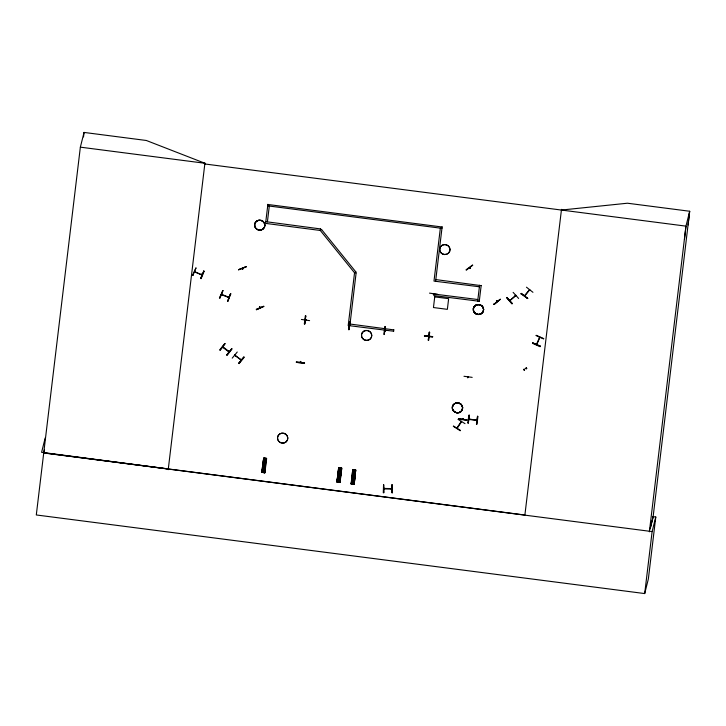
<?xml version="1.0" encoding="UTF-8"?>
<svg xmlns="http://www.w3.org/2000/svg" width="726" height="726" viewBox="0 0 726 726"><rect width="100%" height="100%" fill="white"/><g stroke="black" fill="none" stroke-linecap="round" stroke-linejoin="round"><path stroke-width="1.09" d="M301.408 319.449L309.594 320.647M429.52 293.123L437.705 294.329M463.978 376.286L472.181 377.366M457.416 427.224L457.18 428.267L461.609 421.661L461.309 422.051M561.407 210.05L627.427 203.216L689.7 211.257L685.961 226.14L204.823 163.976L204.904 163.259L146.334 140.481L84.053 132.431L80.359 147.16L36.3 514.961L644.697 593.569L648.354 578.985L655.778 517.003L652.42 516.576M684.455 239.444L685.961 226.14L649.362 531.831M688.085 224.987L689.591 211.683M83.517 136.933L84.053 132.431M168.214 469.668L204.904 163.259M204.904 163.985L204.995 163.268L80.359 147.16M356.157 272.795L354.524 272.776L320.302 230.46L265.58 223.39L267.894 204.296M264.936 472.771L261.787 472.354L263.71 458.024L266.651 458.469L264.89 472.771M262.159 472.408L263.71 458.024L261.768 472.354M262.313 472.426L264.246 458.088L262.694 472.481M262.367 472.435L264.436 458.179M262.549 472.426L264.246 458.088M264.672 458.106L265.507 458.215M263.983 472.653L265.916 458.324L264.4 472.708M264.037 472.662L266.097 458.405M265.916 458.324L264.337 472.699M261.995 472.327L264.736 472.68L266.242 458.315M321.6 229.334L320.302 230.46L320.529 228.735M393.619 331.219L348.199 325.538L354.569 272.586M356.112 272.976L349.841 325.566M338.643 467.771L336.909 482.064L338.833 467.725L341.764 468.179L340.058 482.481M338.67 467.771L336.964 482.073L339.868 482.327L337.118 482.028L339.051 467.716M337.427 482.128L339.178 467.843M337.617 482.118L339.55 467.889M339.795 467.816L340.63 467.925M339.16 482.363L341.029 468.025L339.478 482.409M339.287 482.354L340.821 468.061M339.459 482.409L341.029 468.052M339.695 482.436L341.365 468.016M339.877 482.427L341.755 468.179M351.094 483.897L352.736 469.586L355.704 469.922L354.179 484.306L355.695 469.949L354.152 484.306L351.03 483.888M351.275 483.888L352.782 469.595M353.989 484.224L351.257 483.852L353.19 469.54M351.575 483.961L353.498 469.622L351.947 484.006M351.629 483.97L353.689 469.713M351.811 483.952L353.281 469.658M353.925 469.64L354.769 469.749M354.941 469.885L353.272 484.197L355.359 469.94M355.005 469.894L353.644 484.242M353.48 484.188L355.168 469.849M353.825 484.26L355.504 469.84M393.574 331.401L393.801 329.686M479.405 286.779L433.985 281.098L440.355 228.145M479.287 301.272L433.876 295.591L434.103 293.876M442.134 226.811L435.627 281.116M479.242 301.453L481.184 285.445M561.497 209.333L524.889 515.024L43.751 452.852M689.7 211.257L653.101 516.948L650.16 528.646M644.697 593.569L652.12 531.586L655.778 517.003M296.344 361.793L304.539 362.955L296.262 362.356L304.475 363.417L304.548 362.909M305.356 315.982L304.321 323.896L304.802 323.841M304.72 323.923L305.746 315.928L304.775 323.959M300.255 362.347L300.382 361.575L300.718 362.129M305.219 320.838L305.691 319.894M305.238 320.946L305.637 320.112M305.991 320.284L306.091 319.676M306.172 319.767L306.073 320.329L305.292 319.867M349.088 325.838C348.317 324.486 348.707 326.764 349.206 325.321M348.716 329.64L349.805 321.627L349.17 329.704L348.743 329.513M348.798 329.631L349.832 321.727M385.334 326.482L384.853 326.546L383.845 334.45L384.308 334.514L385.252 326.564M385.769 330.394L384.862 330.784L385.052 330.149M424.447 335.521L432.651 336.637L424.374 336.038L432.578 337.1L432.66 336.583M428.821 335.893L428.549 336.437L427.895 335.829M428.086 335.702L428.041 336.102M433.803 293.576L433.286 294.457L433.74 294.52M428.903 335.258L428.413 335.748M428.794 335.403L428.376 335.748M429.248 332.281L429.701 332.345L428.703 340.258L428.249 340.195L429.275 332.163M428.331 340.185L429.365 332.281M458.905 418.684L458.832 419.201L467.036 420.254L458.914 418.639M468.261 376.74L467.771 377.765L468.27 377.13M467.789 377.683L467.971 376.703M462.889 418.457C462.589 419.81 463.397 417.976 463.288 418.966M469.277 415.254L468.824 415.19L467.825 423.095L468.279 423.158L469.305 415.127L468.306 423.04M468.932 418.866L468.842 419.428L469.55 419.084M469.749 419.038L469.577 419.528L468.824 419.029L477 420.182M476.265 420.036L476.964 420.454M477.481 416.361L477.935 416.425L476.937 424.329L476.483 424.265L477.508 416.243M228.409 351.302L228.581 351.085M235.242 355.776L234.734 355.078M240.515 359.588L241.159 360.314L241.35 359.697M467.108 419.791L458.877 418.857M539.672 337.291L536.405 344.469L537.013 344.042L536.641 343.643M470.194 268.311L469.677 267.667M469.858 267.758L469.976 268.556L469.731 267.458M496.475 300.963L497.219 301.444M45.221 437.86L41.591 452.316L168.305 468.951M44.531 449.757L43.723 452.979L652.12 531.586M193.016 275.317L192.562 275.272L195.929 268.012M194.613 271.415L194.659 271.769M194.804 271.397L194.541 271.914L202.1 274.982L202.218 274.455M195.131 272.196L195.339 271.615M201.429 274.201L201.429 274.718L201.637 274.129M203.743 271.016L204.142 271.315L201.102 278.684L200.703 278.394M200.757 278.421L203.788 271.152M194.677 271.642L201.946 274.963L202.173 274.346M219.86 298.105L222.873 290.6L219.86 298.105L219.434 297.932L222.855 290.681M221.376 294.339L221.484 294.075M222.174 294.892L222.21 294.275M228.3 297.379L228.391 296.843M228.354 297.17L229.107 297.361M228.499 296.798L228.236 297.315M227.574 301.054L227.964 301.344L230.605 293.685L227.646 301.208L230.578 293.803L231.004 293.976M228.881 297.379L229.162 297.152M228.826 297.596L229.035 297.007M238.6 269.727L246.232 266.66L238.627 269.655M220.096 350.177L225.006 343.707L220.096 350.177L219.733 349.905L224.688 343.589M222.528 346.91L222.701 346.692M242.348 268.157L242.929 268.901M228.59 351.221L229.28 351.783L222.891 346.729M242.638 268.13L242.647 269.192M223.209 347.663L223.345 347.064M226.766 354.932L227.102 355.323L232.021 348.979M229.089 351.738L229.244 351.402M267.703 205.839L441.943 228.345M269.301 206.048L267.404 221.875M265.816 221.666L320.484 228.917M232.22 358.145L237.257 352.001M234.761 355.459L234.906 354.86M235.097 354.896L234.788 355.422M235.405 355.849L235.551 355.25M238.79 363.181L239.126 363.581L244.181 357.337L243.854 356.956L238.763 363.299L243.9 357.001M240.56 359.915L240.696 359.37M240.587 359.878L240.896 359.352M241.195 360.032L234.743 355.341M256.233 309.231L263.828 306.245L256.378 309.766L263.847 306.454M259.817 307.561L259.545 306.935L259.89 307.624M259.808 306.835L260.162 307.706M259.509 307.089L259.972 306.898M262.612 467.163L265.362 467.462M262.186 470.82L264.926 471.174M262.286 469.903L265.026 470.257M305.8 315.928L305.319 315.991M305.474 319.994L305.428 319.667M300.791 361.575L300.428 361.421M300.709 361.457L300.628 362.328M354.524 272.776L355.822 271.651M348.462 325.221L348.507 325.547M348.562 325.148L349.152 325.538M349.75 321.609L350.168 321.79M349.197 325.82L349.288 325.339M350.032 324.032L393.755 329.867M337.744 476.819L340.476 477.218M337.427 479.559L340.158 479.913M337.309 480.53L340.031 480.93M384.962 330.221L384.952 330.766M385.624 330.23L384.907 330.439M385.515 330.884L385.697 330.321M351.883 478.643L354.624 478.997M351.547 481.438L354.297 481.737M351.438 482.354L354.17 482.754M383.618 484.741L383.755 492.763L383.292 492.754L383.555 484.759M435.818 279.583L481.138 285.627M383.764 488.417L391.795 488.607M383.936 488.335L383.936 488.734M383.882 488.589L384.508 488.335M384.589 488.426L384.662 488.761M383.782 492.636L383.637 484.659M427.823 336.256L427.995 335.775M427.85 335.975L428.658 335.784M428.549 336.437L428.83 335.802M391.278 488.789L391.886 488.689M391.922 484.832L392.385 484.841L392.476 492.827L392.013 492.818L391.922 484.832L392.049 492.7M391.051 488.961L391.278 488.389M392.022 488.752L392.022 488.471M466.31 270.154L472.753 265.244M479.587 285.236L477.69 301.063M477.871 299.529L434.057 294.057M457.988 419.329L465.012 423.648M461.273 422.033L460.919 421.806M461.4 421.252L456.944 427.95M493.825 304.022L494.079 304.475L500.305 299.33M496.702 300.8L496.847 301.499M496.829 300.818L496.357 301.154L496.938 301.544M469.032 418.793L468.923 419.446L476.873 420.445L477.055 419.964M469.604 418.875L469.577 419.528M476.12 419.9L476.274 420.182M476.32 419.782L476.138 420.345L476.891 419.864M506.92 297.569L512.093 303.922L506.621 297.832L506.984 297.442L512.465 303.513M477.599 416.361L476.483 424.265M515.968 295.509L509.852 300.646L510.324 299.765M513.128 292.369L518.618 298.44M515.188 295.736L516.023 295.3M521.295 293.386L527.766 298.459M526.459 287.187L532.948 292.315M524.807 295.818L524.88 295.273M524.844 295.845L529.744 289.819M528.945 290.473L529.744 289.964M524.462 295.8L529.572 289.574M532.53 343.344L532.748 342.817L540.316 346.148M536.069 335.521L543.629 338.924M536.777 344.551L539.953 337.263M539.736 337.862L539.4 337.808M539.581 337.191L539.282 338.053M650.106 528.982L652.955 517.629M524.172 369.225L523.555 369.579L524.108 370.206M305.247 320.23L306.082 320.257M532.53 343.344L540.099 346.674L540.298 346.193M196.002 267.939L192.889 275.381M195.23 272.186L194.604 271.597M200.675 278.512L203.797 271.052M229.035 297.333L221.512 294.32L222.002 294.865M453.496 426.017L460.484 430.409M543.765 338.625L536.196 335.294M242.321 268.448L242.62 269.119M460.248 430.754L453.305 426.298M523.682 369.507L524.599 369.924L524.127 369.162M524.553 369.852L524.29 369.262M525.742 368.236L526.105 368.817L526.695 368.481M231.73 348.652L226.73 355.05L231.721 348.752M391.858 488.997L383.882 488.952M385.588 330.838L384.871 330.711M515.714 295.355L509.852 300.646M201.392 274.355L202.245 274.7M472.562 265.008L466.038 269.8M493.871 304.212L500.332 299.212L494.079 304.493M222.646 346.901L223.381 347.445M246.223 266.823L238.618 269.818M228.999 351.956L222.583 347.255M234.925 355.123L241.313 360.032M526.359 367.819C524.363 368.735 527.738 369.207 526.468 367.9M267.849 204.478L442.089 226.993M263.538 459.485L266.27 459.839M338.661 469.196L341.392 469.55M352.791 471.02L355.531 471.374M221.466 294.647L228.926 297.587M532.721 342.881L540.289 346.266M515.278 296.09L515.151 295.781M321.554 229.516L355.776 271.833M434.738 296.88L433.458 307.543L447.361 309.34L448.641 298.676L434.738 296.88M262.803 465.656L265.535 466.01L262.803 465.656M262.476 468.397L265.217 468.751L262.476 468.397M337.926 475.367L340.657 475.721L337.926 475.367M337.599 478.107L340.331 478.461L337.599 478.107M352.056 477.191L354.796 477.545L352.056 477.191M351.729 479.931L354.469 480.285L351.729 479.931M263.511 466.337C263.992 468.678 265.507 464.976 263.511 466.337M338.634 476.038C339.115 478.389 340.63 474.686 338.634 476.038M352.772 477.871C353.244 480.213 354.76 476.51 352.772 477.871M521.005 293.812L527.738 298.586L521.259 293.44L520.978 293.849M440.8 252.603A5.164 4.973 14.1 0 0 449.63 251.495A5.173 4.982 14.1 0 0 444.094 244.58A5.173 4.982 14.1 0 0 440.809 252.557A5.173 4.982 14.1 0 0 449.657 251.441A5.164 4.973 14.1 0 0 444.085 244.635A5.164 4.973 14.1 0 0 440.8 252.603M474.405 312.588A5.164 4.973 14.1 0 0 483.235 311.481A5.173 4.982 14.1 0 0 477.69 304.611A5.173 4.982 14.1 0 0 474.414 312.534A5.173 4.982 14.1 0 0 483.262 311.427A5.146 4.946 14.1 0 0 477.717 304.557A5.173 4.982 14.1 0 0 474.396 312.588A5.173 4.982 14.1 0 0 483.244 311.481A5.164 4.973 14.1 0 0 477.69 304.621A5.146 4.946 14.1 0 0 474.45 312.489A5.146 4.946 14.1 0 0 483.244 311.381A5.173 4.982 14.1 0 0 477.699 304.557A5.164 4.973 14.1 0 0 474.405 312.588M362.555 338.47A5.164 4.973 14.1 0 0 371.385 337.363A5.173 4.982 14.1 0 0 365.85 330.448A5.173 4.982 14.1 0 0 362.564 338.425A5.173 4.982 14.1 0 0 371.413 337.318A5.164 4.973 14.1 0 0 365.84 330.511A5.164 4.973 14.1 0 0 362.555 338.47M255.688 228.227A5.146 4.946 14.1 0 0 264.482 227.129A5.173 4.982 14.1 0 0 258.964 220.214A5.173 4.982 14.1 0 0 255.679 228.2A5.173 4.982 14.1 0 0 264.518 227.084A5.146 4.946 14.1 0 0 258.955 220.305A5.146 4.946 14.1 0 0 255.688 228.227M255.706 228.136A5.146 4.946 14.1 0 0 264.5 227.038A5.146 4.946 14.1 0 0 258.982 220.205A5.146 4.946 14.1 0 0 255.706 228.136M453.414 410.925A5.164 4.973 14.1 0 0 462.253 409.818A5.164 4.973 14.1 0 0 456.699 402.957A5.173 4.982 14.1 0 0 453.423 410.871A5.173 4.982 14.1 0 0 462.271 409.763A5.146 4.946 14.1 0 0 456.727 402.894A5.173 4.982 14.1 0 0 453.423 410.88A5.173 4.982 14.1 0 0 462.271 409.763A5.173 4.982 14.1 0 0 456.718 402.894A5.146 4.946 14.1 0 0 453.46 410.825A5.146 4.946 14.1 0 0 462.253 409.718A5.173 4.982 14.1 0 0 456.718 402.894A5.164 4.973 14.1 0 0 453.414 410.925M278.593 441.181A5.164 4.973 14.1 0 0 287.423 440.074A5.173 4.982 14.1 0 0 281.888 433.15A5.173 4.982 14.1 0 0 278.593 441.136A5.173 4.982 14.1 0 0 287.442 440.02A5.164 4.973 14.1 0 0 281.879 433.213A5.164 4.973 14.1 0 0 278.593 441.181"/></g></svg>
